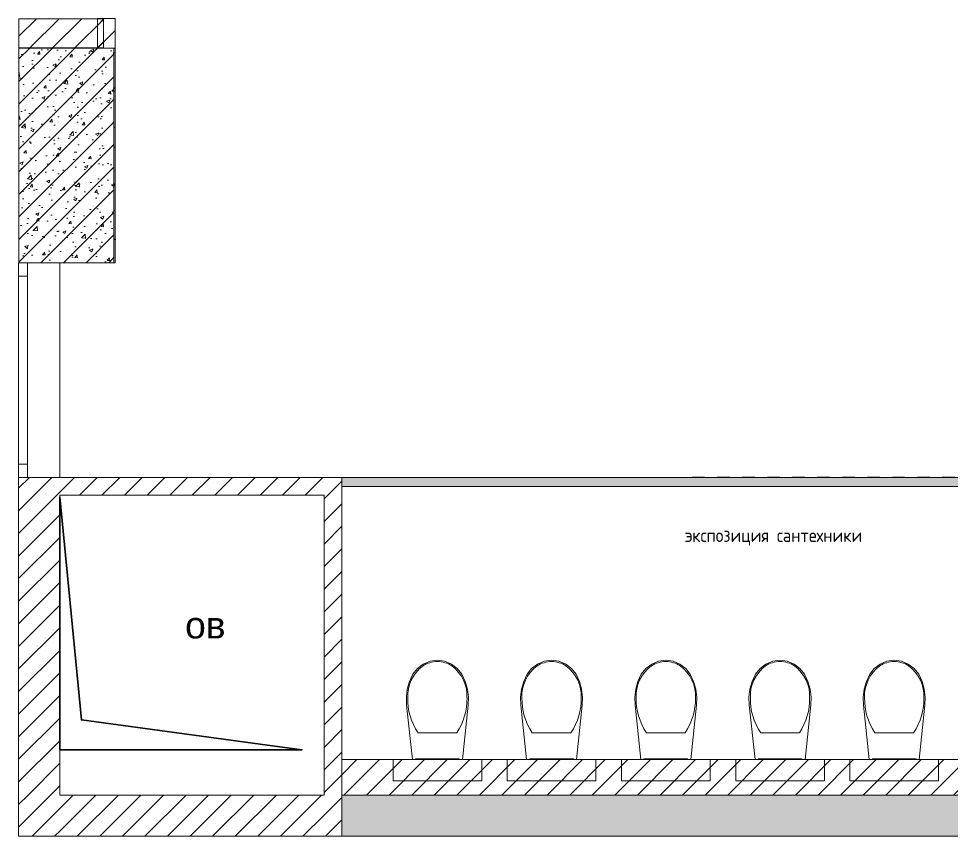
# Model space of a CAD drawing. Header units: millimetres. Extents: x 2336463 to 2579121, y 595385 to 778077.
# Drawn here: x 2423078 to 2428337, y 597660 to 602268 of the extents above; entities that cross this region are included whole.
import ezdxf

# ---------------------------------------------------------------- set-up
doc = ezdxf.new("R2010")
doc.units = ezdxf.units.MM
doc.header["$MEASUREMENT"] = 0
doc.linetypes.add('короткая штриховая', pattern=[141.111111, 70.555556, -70.555556])
for name, color, linetype in [('+возводимые стены', 7, 'Continuous'), ('1 Планировка размеры', 7, 'Continuous'), ('сит план', 7, 'Continuous')]:
    doc.layers.add(name, color=color, linetype=linetype)
for name, color, linetype, lineweight in [('+возводимые стены_Ном._пера__1', 7, 'Continuous', 13), ('+возводимые стены_Ном._пера__101', 252, 'Continuous', 5), ('1 Планировка_Ном._пера__1', 7, 'Continuous', 13), ('Интерьер - Мебель_Ном._пера__1', 7, 'Continuous', 13), ('Окна ARCHICAD_Ном._пера__1', 7, 'Continuous', 13), ('сит план_Ном._пера__1', 7, 'Continuous', 13), ('сит план_Ном._пера__21', 7, 'Continuous', 30)]:
    doc.layers.add(name, color=color, linetype=linetype, lineweight=lineweight)
for name, color, linetype, lineweight, true_color in [('+возводимые стены_Ном._пера__169', 7, 'Continuous', 5, 0x68b353), ('+возводимые стены_Ном._пера__242', 7, 'Continuous', 13, 0x1b55b5), ('+размер планировка_Ном._пера__58', 7, 'Continuous', 5, 0xdf0000), ('1 Планировка размеры_Ном._пера__242', 7, 'Continuous', 13, 0x1b55b5), ('сит план_Ном._пера__87', 7, 'Continuous', 20, 0x6a6a6a)]:
    doc.layers.add(name, color=color, linetype=linetype, lineweight=lineweight, true_color=true_color)
doc.styles.add('СГЕНЕРИР_СТИЛЬ_1', font='arial.ttf')
doc.styles.add('СГЕНЕРИР_СТИЛЬ_4', font='isocp.shx')
doc.dimstyles.new('СГЕНЕРИР_СТИЛЬ__2', dxfattribs={"dimtxt": 75, "dimasz": 23.75, "dimexe": 0.18, "dimexo": 300, "dimgap": 0, "dimtad": 1, "dimdec": 0, "dimzin": 0, "dimdsep": 46, "dimtxsty": 'СГЕНЕРИР_СТИЛЬ_1', "dimblk": 'ARROWHEAD_6', "dimblk1": 'ARROWHEAD_6', "dimblk2": 'ARROWHEAD_6', "dimcen": 0.09, "dimclrd": 256, "dimclre": 256, "dimclrt": 256, "dimazin": 0, "dimtfac": 1, "dimtdec": 4, "dimtmove": 0, "dimatfit": 3, "dimfxl": 0, "dimtolj": 1, "dimtzin": 0, "dimarcsym": 0})
pattern_1 = [(45, (2086872.015, 585813.69), (-63.639609, 63.639609), [])]
pattern_2 = [(50, (2086872.01, 585813.69), (-182.18467, 15.939086), [19.05, -209.55]), (355, (2086872.01, 585813.69), (-35.24342, 191.05685), [15.24, -167.64058]), (100.451445, (2086887.2, 585812.36), (146.94125, 175.11775), [16.19001, -178.09024]), (46.1842, (2086872.01, 585864.49), (-271.07904, 42.04233), [28.575, -314.325]), (96.63556, (2086894.6, 585860.98), (237.40413, 247.42612), [24.28502, -267.1356]), (351.18415, (2086872.01, 585864.49), (237.40413, 247.42612), [22.85997, -251.45973]), (21, (2086897.41, 585851.79), (-151.61439, 102.2652), [19.05, -209.55]), (326, (2086897.41, 585851.79), (61.80203, 184.18797), [15.24, -167.64]), (71.451445, (2086910.05, 585843.26), (213.41642, 81.92277), [16.19001, -178.08994]), (37.5, (2086872.015, 585813.686), (3.088603, 84.555039), [0, -165.608, 0, -170.18, 0, -168.275]), (7.5, (2086872.015, 585813.69), (66.819663, 100.180575), [0, -97.028, 0, -161.798, 0, -64.135]), (327.5, (2086815.37, 585813.686), (-135.590595, 5.728744), [0, -63.5, 0, -198.12, 0, -262.89]), (317.5, (2086789.97, 585813.69), (148.12918, 25.42649), [0, -82.55, 0, -131.572, 0, -186.69])]

# ---------------------------------------------------------------- blocks, each defined once
blk = doc.blocks.new('Стена_529', base_point=(2423079.5, 602267.5))
at = {"layer": 'сит план_Ном._пера__87', "linetype": 'Continuous', "lineweight": 20, "true_color": 0x6a6a6a}
h = blk.add_hatch(dxfattribs=at)
h.set_pattern_fill('Блоки_Бетонные_Эффективные', color=251, style=0, pattern_type=2)
h.set_pattern_definition(pattern_1)
h.paths.add_polyline_path([(2423079.5, 602267.5), (2423079.5, 602102.5), (2423556.5, 602102.5), (2423556.5, 602267.5)])
at = {"layer": 'сит план_Ном._пера__1', "color": 7, "linetype": 'Continuous', "lineweight": 13, "flags": 128}
for points in [[(2423079.5, 602267.5), (2423079.5, 602102.5)], [(2423556.5, 602267.5), (2423079.5, 602267.5)], [(2423556.5, 602102.5), (2423556.5, 602267.5)], [(2423079.5, 602102.5), (2423556.5, 602102.5)]]:
    blk.add_lwpolyline(points, dxfattribs=at)
blk = doc.blocks.new('Стена_530', base_point=(2423079.2, 602102.2))
at = {"layer": 'сит план_Ном._пера__87', "linetype": 'Continuous', "lineweight": 20, "true_color": 0x6a6a6a}
h = blk.add_hatch(dxfattribs=at)
h.set_pattern_fill('Блоки_Бетонные_Эффективные', color=251, style=0, pattern_type=2)
h.set_pattern_definition(pattern_1)
h.paths.add_polyline_path([(2423079.2, 602102.2), (2423079.2, 600892.4), (2423614.2, 600892.4), (2423614.2, 602102.2)])
at = {"layer": 'сит план_Ном._пера__1', "color": 7, "linetype": 'Continuous', "lineweight": 13, "flags": 128}
for points in [[(2423079.2, 602102.2), (2423079.2, 600892.4)], [(2423614.2, 602102.2), (2423079.2, 602102.2)], [(2423614.2, 600892.4), (2423614.2, 602102.2)], [(2423079.2, 600892.4), (2423614.2, 600892.4)]]:
    blk.add_lwpolyline(points, dxfattribs=at)
blk = doc.blocks.new('Окно 25_5')
at = {"layer": 'Окна ARCHICAD_Ном._пера__1', "color": 7, "linetype": 'Continuous', "lineweight": 13}
for p, q in [((-605, 0), (605, 0)), ((-605, 0), (-530, 0)), ((-605, 0), (-605, -50)), ((-605, 0), (-605, -50)), ((-530, 0), (-530, -50)), ((-530, 0), (530, 0)), ((530, -50), (530, 0)), ((530, 0), (605, 0)), ((605, 0), (605, -50)), ((605, 0), (605, -50)), ((-530, -50), (-605, -50)), ((-605, -50), (-605, -232)), ((530, -50), (-530, -50)), ((605, -50), (530, -50)), ((605, -50), (605, -232)), ((-605, -232), (605, -232))]:
    blk.add_line(p, q, dxfattribs=at)
blk = doc.blocks.new('Стена_531', base_point=(2423077.6, 600425.3))
at = {"layer": 'сит план_Ном._пера__87', "linetype": 'Continuous', "lineweight": 20, "true_color": 0x6a6a6a}
h = blk.add_hatch(dxfattribs=at)
h.set_pattern_fill('Блоки_Бетонные_Эффективные', color=251, style=0, pattern_type=2)
h.set_pattern_definition(pattern_1)
h.paths.add_polyline_path([(2423309.6, 599681.4), (2423077.6, 599681.4), (2423077.6, 597892.1), (2423309.6, 597892.1)])
h = blk.add_hatch(dxfattribs=at)
h.set_pattern_fill('Блоки_Бетонные_Эффективные', color=251, style=0, pattern_type=2)
h.set_pattern_definition(pattern_1)
h.paths.add_polyline_path([(2423309.6, 597892.1), (2423077.6, 597660.1), (2423309.6, 597660.1)])
h = blk.add_hatch(dxfattribs=at)
h.set_pattern_fill('Блоки_Бетонные_Эффективные', color=251, style=0, pattern_type=2)
h.set_pattern_definition(pattern_1)
h.paths.add_polyline_path([(2423309.6, 597892.1), (2423077.6, 597892.1), (2423077.6, 597660.1)])
at = {"layer": 'сит план_Ном._пера__1', "color": 7, "linetype": 'Continuous', "lineweight": 13}
for p, q in [((2423077.6, 600891.4), (2423127.6, 600891.4)), ((2423127.6, 600891.4), (2423309.6, 600891.4)), ((2423077.6, 599681.4), (2423127.6, 599681.4)), ((2423127.6, 599681.4), (2423309.6, 599681.4))]:
    blk.add_line(p, q, dxfattribs=at)
at = {"layer": 'сит план_Ном._пера__1', "color": 7, "linetype": 'Continuous', "lineweight": 13, "flags": 128}
for points in [[(2423077.6, 599681.4), (2423077.6, 597660.1)], [(2423309.6, 597892.1), (2423309.6, 599581.4)], [(2423077.6, 597660.1), (2423309.6, 597660.1)]]:
    blk.add_lwpolyline(points, dxfattribs=at)
at = {"layer": 'Окна ARCHICAD_Ном._пера__1', "color": 7, "linetype": 'Continuous', "lineweight": 13, "zscale": 1000, "rotation": 90.0000000000106}
blk.add_blockref('Окно 25_5', (2423077.6, 600286.4), dxfattribs=at)
blk = doc.blocks.new('Стена_532', base_point=(2423077.6, 597660.1))
at = {"layer": 'сит план_Ном._пера__87', "linetype": 'Continuous', "lineweight": 20, "true_color": 0x6a6a6a}
h = blk.add_hatch(dxfattribs=at)
h.set_pattern_fill('Блоки_Бетонные_Эффективные', color=251, style=0, pattern_type=2)
h.set_pattern_definition(pattern_1)
h.paths.add_polyline_path([(2423309.6, 597660.1), (2424799.6, 597660.1), (2424799.6, 597892.1), (2423309.6, 597892.1)])
at = {"layer": 'сит план_Ном._пера__1', "color": 7, "linetype": 'Continuous', "lineweight": 13, "flags": 128}
for points in [[(2424799.6, 597892.1), (2423309.6, 597892.1)], [(2423309.6, 597660.1), (2424799.6, 597660.1)]]:
    blk.add_lwpolyline(points, dxfattribs=at)
blk = doc.blocks.new('Стена_533', base_point=(2423077.6, 599681.3))
at = {"layer": 'сит план_Ном._пера__87', "linetype": 'Continuous', "lineweight": 20, "true_color": 0x6a6a6a}
h = blk.add_hatch(dxfattribs=at)
h.set_pattern_fill('Блоки_Бетонные_Эффективные', color=251, style=0, pattern_type=2)
h.set_pattern_definition(pattern_1)
h.paths.add_polyline_path([(2423309.6, 599681.4), (2423309.6, 599581.4), (2424799.7, 599582), (2424799.7, 599682)])
h = blk.add_hatch(dxfattribs=at)
h.set_pattern_fill('Блоки_Бетонные_Эффективные', color=251, style=0, pattern_type=2)
h.set_pattern_definition(pattern_1)
h.paths.add_polyline_path([(2424799.7, 599582), (2424899.7, 599582), (2424899.7, 599682)])
h = blk.add_hatch(dxfattribs=at)
h.set_pattern_fill('Блоки_Бетонные_Эффективные', color=251, style=0, pattern_type=2)
h.set_pattern_definition(pattern_1)
h.paths.add_polyline_path([(2424799.7, 599582), (2424899.7, 599682), (2424799.7, 599682)])
at = {"layer": 'сит план_Ном._пера__1', "color": 7, "linetype": 'Continuous', "lineweight": 13, "flags": 128}
for points in [[(2424899.7, 599682), (2423309.6, 599681.4)], [(2424899.7, 599682), (2424899.7, 599582)], [(2423309.6, 599581.4), (2424799.7, 599582)]]:
    blk.add_lwpolyline(points, dxfattribs=at)
blk = doc.blocks.new('Стена_534', base_point=(2424899.7, 599682))
at = {"layer": 'сит план_Ном._пера__87', "linetype": 'Continuous', "lineweight": 20, "true_color": 0x6a6a6a}
h = blk.add_hatch(dxfattribs=at)
h.set_pattern_fill('Блоки_Бетонные_Эффективные', color=251, style=0, pattern_type=2)
h.set_pattern_definition(pattern_1)
h.paths.add_polyline_path([(2424799.7, 599582), (2424799.6, 597659.6), (2424899.6, 597659.6), (2424899.7, 599582)])
at = {"layer": 'сит план_Ном._пера__1', "color": 7, "linetype": 'Continuous', "lineweight": 13, "flags": 128}
for points in [[(2424799.7, 599582), (2424799.6, 597892.1)], [(2424899.6, 597659.6), (2424899.7, 599582)], [(2424899.6, 597659.6), (2424799.6, 597659.6)]]:
    blk.add_lwpolyline(points, dxfattribs=at)
blk = doc.blocks.new('Стена_564', base_point=(2423621.8, 602102.2))
at = {"layer": '+возводимые стены_Ном._пера__169', "linetype": 'Continuous', "lineweight": 5, "true_color": 0x68b353}
h = blk.add_hatch(dxfattribs=at)
h.set_pattern_fill('Блоки_Бетонные_Эффективные', color=85, style=0, pattern_type=2)
h.set_pattern_definition(pattern_1)
h.paths.add_polyline_path([(2423621.8, 602102.2), (2423621.8, 602267.6), (2423521.8, 602267.6), (2423521.8, 602102.2)])
at = {"layer": '+возводимые стены_Ном._пера__101', "color": 252, "linetype": 'Continuous', "lineweight": 5, "flags": 128}
for points in [[(2423621.8, 602267.6), (2423521.8, 602267.6)], [(2423521.8, 602267.6), (2423521.8, 602102.2)], [(2423621.8, 602102.2), (2423621.8, 602267.6)], [(2423521.8, 602102.2), (2423621.8, 602102.2)]]:
    blk.add_lwpolyline(points, dxfattribs=at)
blk = doc.blocks.new('Унитаз 25')
at = {"layer": 'Интерьер - Мебель_Ном._пера__1', "color": 7, "linetype": 'Continuous', "lineweight": 13}
for p, q in [((-250, 120), (250, 120)), ((-250, 0), (-250, 120)), ((250, 0), (250, 120)), ((-250, 0), (250, 0)), ((0, -151.4), (-108.9, -151.4)), ((108.9, -151.4), (0, -151.4))]:
    blk.add_line(p, q, dxfattribs=at)
at = {"layer": 'Интерьер - Мебель_Ном._пера__1', "color": 7, "linetype": 'Continuous', "lineweight": 13, "flags": 128}
for points in [[(-169.4, -396.7), (-157, -440.3), (-138, -481.3), (-112.4, -513.9), (-79.4, -538.8), (-41, -554.6), (0, -560), (41, -554.6), (79.4, -538.8), (112.4, -513.9), (138, -481.3), (157, -440.3), (169.4, -396.7), (174.9, -351.8), (173.3, -306.6), (141, 0), (-141, 0), (-173.3, -306.6), (-174.9, -351.8)], [(123, 0), (-123, 0), (-123, -5), (123, -5)]]:
    blk.add_lwpolyline(points, close=True, dxfattribs=at)
at = {"layer": 'Интерьер - Мебель_Ном._пера__1', "color": 7, "linetype": 'Continuous', "lineweight": 13}
for centre, major_axis, start_param, end_param in [((258.1, -339.4), (425.3, 0), 2.612188, 3.165208), ((-258.1, -339.4), (425.3, 0), 6.259567, 6.812588), ((89.5, -360.8), (256.9, 0), 3.085861, 3.98645), ((-89.5, -360.8), (256.9, 0), 5.438324, 6.338913), ((0.8, -431.2), (138.5, 0), 4.079884, 4.706528), ((-0.8, -431.2), (138.5, 0), 4.71825, 5.344894)]:
    blk.add_ellipse(centre, major_axis=major_axis, ratio=0.875546, start_param=start_param, end_param=end_param, dxfattribs=at)
blk = doc.blocks.new('*D3287', base_point=(2086872, 585813.7))
at = {"layer": '1 Планировка размеры_Ном._пера__242', "color": 152, "linetype": 'Continuous', "lineweight": 13, "true_color": 0x1b55b5}
for p, q in [((2430031.7, 600652.1), (2429674.7, 600652.1)), ((2430020.7, 600639.6), (2429995.7, 600664.6)), ((2430008.2, 600652.1), (2430008.2, 600670.8)), ((2430008.2, 599682), (2430008.2, 600652.1)), ((2429995.7, 599694.5), (2430020.7, 599669.5)), ((2430031.7, 599682), (2425199.7, 599682)), ((2430008.2, 599663.2), (2430008.2, 599682))]:
    blk.add_line(p, q, dxfattribs=at)
at = {"layer": '1 Планировка размеры_Ном._пера__242', "color": 152, "lineweight": 13, "true_color": 0x1b55b5, "insert": (2429993.2, 600081.7), "char_height": 75, "attachment_point": 7, "rotation": 90, "style": 'СГЕНЕРИР_СТИЛЬ_1'}
blk.add_mtext('\\A1;{\\pql;\\fArial|b0|i0|c204|p38;970}', dxfattribs=at)
blk = doc.blocks.new('ARROWHEAD_6')
at = {"color": 0, "linetype": 'Continuous', "lineweight": 0}
for p, q in [((0, 0), (-1, 0)), ((-0.5, -0.5), (0.5, 0.5))]:
    blk.add_line(p, q, dxfattribs=at)

msp = doc.modelspace()

# ---------------------------------------------------------------- hatches: boundary and pattern name
at = {"layer": '+возводимые стены_Ном._пера__242', "linetype": 'Continuous', "lineweight": 0, "true_color": 0xc6d4ec}
msp.add_hatch(color=254, dxfattribs=at).paths.add_polyline_path([(2424899.7, 599682), (2429374.7, 599682), (2429374.7, 600652.1), (2429424.9, 600652.1), (2429424.9, 599682), (2429424.9, 599632), (2424899.7, 599632)])
at = {"layer": '+возводимые стены_Ном._пера__242', "linetype": 'Continuous', "lineweight": 13, "true_color": 0x1b55b5}
h = msp.add_hatch(dxfattribs=at)
h.set_pattern_fill('Блоки_Бетонные_Эффективные', color=152, style=0, pattern_type=2)
h.set_pattern_definition(pattern_1)
h.paths.add_polyline_path([(2429894.7, 598091.9), (2424899.6, 598091.9), (2424899.6, 597891.6), (2429894.7, 597891.6)])
at = {"layer": 'сит план_Ном._пера__1', "linetype": 'Continuous', "lineweight": 13}
h = msp.add_hatch(dxfattribs=at)
h.set_pattern_fill('AR_CONC', style=0, pattern_type=2)
h.set_pattern_definition(pattern_2)
h.paths.add_polyline_path([(2423621.8, 602102.2), (2423079.2, 602102.2), (2423079.2, 600892.4), (2423621.8, 600892.4)])
h = msp.add_hatch(dxfattribs=at)
h.set_pattern_fill('AR_CONC', style=0, pattern_type=2)
h.set_pattern_definition(pattern_2)
h.paths.add_polyline_path([(2424899.6, 597891.6), (2430501.6, 597891.6), (2430501.6, 597659.6), (2424899.6, 597659.6)])

# ---------------------------------------------------------------- linework, layer by layer
at = {"layer": '+возводимые стены_Ном._пера__1', "color": 7, "linetype": 'Continuous', "lineweight": 13, "flags": 128}
for points in [[(2424899.7, 599682), (2429374.7, 599682), (2429374.7, 600652.1), (2429424.9, 600652.1), (2429424.9, 599682), (2429424.9, 599632), (2424899.7, 599632)], [(2429894.7, 598091.9), (2424899.6, 598091.9), (2424899.6, 597891.6), (2429894.7, 597891.6)]]:
    msp.add_lwpolyline(points, close=True, dxfattribs=at)
at = {"layer": '1 Планировка_Ном._пера__1', "color": 7, "linetype": 'короткая штриховая', "lineweight": 13}
msp.add_line((2424899.7, 599682), (2429374.9, 599683.7), dxfattribs=at)
at = {"layer": 'сит план_Ном._пера__1', "color": 7, "linetype": 'Continuous', "lineweight": 13, "flags": 128}
for points in [[(2423621.8, 602102.2), (2423079.2, 602102.2), (2423079.2, 600892.4), (2423621.8, 600892.4)], [(2424899.6, 597891.6), (2430501.6, 597891.6), (2430501.6, 597659.6), (2424899.6, 597659.6)]]:
    msp.add_lwpolyline(points, close=True, dxfattribs=at)
at = {"layer": 'сит план_Ном._пера__21', "color": 7, "linetype": 'Continuous', "lineweight": 30, "flags": 128}
msp.add_lwpolyline([(2423309.6, 599573.3), (2423431.6, 598315.5), (2424674.6, 598147.1), (2423309.6, 598147.1)], close=True, dxfattribs=at)

# ---------------------------------------------------------------- block references
at = {"layer": '+возводимые стены', "color": 252, "lineweight": 5}
msp.add_blockref('Стена_564', (2423621.8, 602102.2), dxfattribs=at)
at = {"layer": 'Интерьер - Мебель_Ном._пера__1', "color": 7, "linetype": 'Continuous', "lineweight": 13, "xscale": -1, "zscale": 1000, "rotation": 180}
for p in [(2425438.6, 598091.9), (2426082.6, 598091.9), (2426726.6, 598091.9), (2427370.6, 598091.9), (2428014.7, 598091.9)]:
    msp.add_blockref('Унитаз 25', p, dxfattribs=at)
at = {"layer": 'сит план', "color": 7, "lineweight": 13}
for name, p in [('Стена_529', (2423079.5, 602267.5)), ('Стена_530', (2423079.2, 602102.2)), ('Стена_531', (2423077.6, 600425.3)), ('Стена_533', (2423077.6, 599681.3)), ('Стена_534', (2424899.7, 599682)), ('Стена_532', (2423077.6, 597660.1))]:
    msp.add_blockref(name, p, dxfattribs=at)

# ---------------------------------------------------------------- texts
at = {"layer": '+размер планировка_Ном._пера__58', "color": 12, "linetype": 'Continuous', "lineweight": 5, "true_color": 0xdf0000, "insert": (2426833.7, 599393.5), "char_height": 75, "attachment_point": 1, "style": 'СГЕНЕРИР_СТИЛЬ_4'}
msp.add_mtext('\\A1;{\\pql;\\Fisocp.shx;экспозиция сантехник\\Fisocp.shx;и}', dxfattribs=at)
at = {"layer": 'сит план_Ном._пера__1', "color": 7, "linetype": 'Continuous', "lineweight": 13, "insert": (2424016.3, 598924.7), "char_height": 150, "attachment_point": 1, "style": 'СГЕНЕРИР_СТИЛЬ_1'}
msp.add_mtext('\\A1;{\\pql;\\fArial|b0|i0|c204|p38;ов}', dxfattribs=at)

# ---------------------------------------------------------------- dimensions: what is measured, and where the dimension line sits
at = {"layer": '1 Планировка размеры', "color": 152, "linetype": 'Continuous', "lineweight": 13, "true_color": 0x1b55b5}
dim = msp.add_linear_dim(base=(2430008.2, 600652.1), p1=(2424899.7, 599682), p2=(2429374.7, 600652.1), angle=90, dimstyle='СГЕНЕРИР_СТИЛЬ__2', dxfattribs=at)
dim.commit()
dim.dimension.update_dxf_attribs({"geometry": '*D3287', "text_midpoint": (2429955.7, 600167.4), "dimtype": 160, "text_rotation": 90})

doc.saveas('drawing.dxf')
